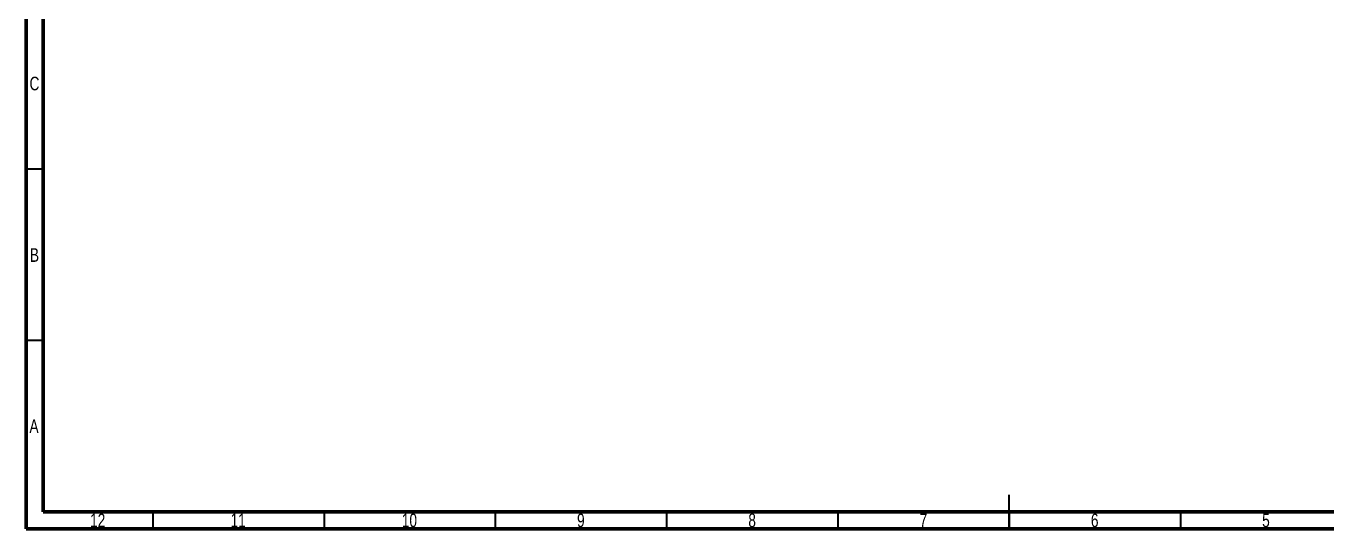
# Model space of a CAD drawing. Header units: millimetres. Extents: x 15 to 589, y 5 to 415.
# Drawn here: x 15 to 394.8, y 5 to 151.8 of the extents above; entities that cross this region are included whole.
import ezdxf

# ---------------------------------------------------------------- set-up
doc = ezdxf.new("R2010")
doc.units = ezdxf.units.MM
doc.layers.get('0').update_dxf_attribs({"lineweight": 25})
doc.styles.add('SLDTEXTSTYLE0', font='TXT', dxfattribs={"width": 0.75})

msp = doc.modelspace()

# ---------------------------------------------------------------- linework, layer by layer
at = {"color": 7, "linetype": 'Continuous', "lineweight": 70}
for p, q in [((15, 5), (15, 415)), ((20, 10), (20, 410)), ((584, 10), (20, 10)), ((589, 5), (15, 5))]:
    msp.add_line(p, q, dxfattribs=at)
at = {"color": 7, "linetype": 'Continuous', "lineweight": 35}
for p, q in [((20, 110), (15, 110)), ((20, 60), (15, 60)), ((302, 5), (302, 15)), ((52, 10), (52, 5)), ((102, 10), (102, 5)), ((152, 10), (152, 5)), ((202, 10), (202, 5)), ((252, 10), (252, 5)), ((302, 10), (302, 5)), ((352, 10), (352, 5))]:
    msp.add_line(p, q, dxfattribs=at)

# ---------------------------------------------------------------- texts
at = {"color": 7, "linetype": 'Continuous', "lineweight": 0, "attachment_point": 2, "style": 'SLDTEXTSTYLE0'}
for s, insert, char_height in [('C', (17.46, 137), 3.97), ('B', (17.47, 86.94), 3.97), ('A', (17.34, 37), 3.97), ('12', (35.92, 9.5), 3.969), ('11', (76.92, 9.5), 3.969), ('10', (126.92, 9.5), 3.969), ('9', (176.96, 9.5), 3.97), ('8', (226.96, 9.5), 3.97), ('7', (276.96, 9.5), 3.97), ('6', (326.96, 9.5), 3.97), ('5', (376.96, 9.5), 3.97)]:
    msp.add_mtext(s, dxfattribs=dict(at, insert=insert, char_height=char_height))

doc.saveas('drawing.dxf')
